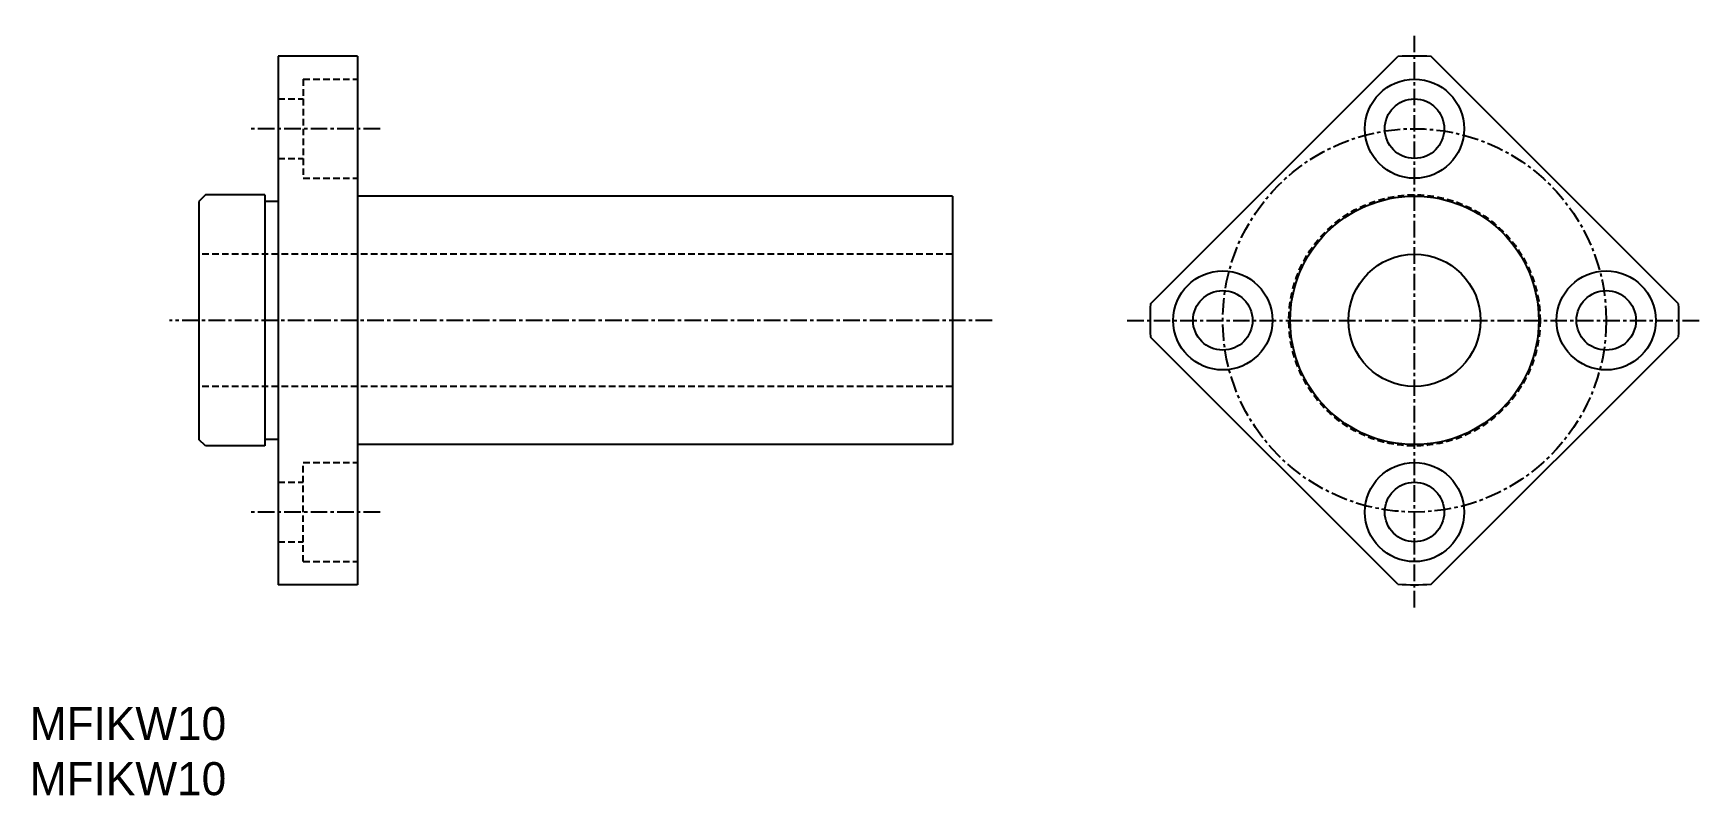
# Model space of a CAD drawing. Extents: x 10 to 136, y 10 to 68.
import ezdxf

# ---------------------------------------------------------------- set-up
doc = ezdxf.new("R2010")
doc.units = 0
doc.linetypes.add('CENTER', pattern=[2, 1.25, -0.25, 0.25, -0.25])
doc.linetypes.add('DASHED', pattern=[0.75, 0.5, -0.25])
doc.layers.get('0').update_dxf_attribs({"linetype": 'CONTINUOUS'})
doc.layers.add('CENTER', color=1, linetype='CENTER')

msp = doc.modelspace()

# ---------------------------------------------------------------- linework, layer by layer
at = {"color": 7, "linetype": 'CONTINUOUS'}
for p, q in [((28.79, 65.92), (28.79, 25.92)), ((34.79, 65.92), (28.79, 65.92)), ((34.79, 65.92), (34.79, 25.92)), ((94.76, 47.17), (113.46, 65.88)), ((134.68, 47.17), (115.97, 65.88)), ((23.29, 55.42), (22.79, 54.92)), ((22.79, 54.92), (22.79, 36.92)), ((27.79, 55.42), (23.29, 55.42)), ((27.79, 55.42), (27.79, 36.42)), ((28.79, 54.92), (27.79, 54.92)), ((79.79, 55.32), (34.79, 55.32)), ((79.79, 55.32), (79.79, 36.52)), ((113.46, 25.96), (94.76, 44.66)), ((115.97, 25.96), (134.68, 44.66)), ((23.29, 36.42), (22.79, 36.92)), ((28.79, 36.92), (27.79, 36.92)), ((27.79, 36.42), (23.29, 36.42)), ((79.79, 36.52), (34.79, 36.52)), ((34.79, 25.92), (28.79, 25.92))]:
    msp.add_line(p, q, dxfattribs=at)
at = {"color": 3, "linetype": 'DASHED'}
for p, q in [((30.69, 64.17), (30.69, 56.67)), ((30.69, 64.17), (34.79, 64.17)), ((28.79, 62.67), (30.69, 62.67)), ((28.79, 58.17), (30.69, 58.17)), ((30.69, 56.67), (34.79, 56.67)), ((79.79, 50.92), (22.79, 50.92)), ((79.79, 40.92), (22.79, 40.92)), ((30.69, 35.17), (34.79, 35.17)), ((30.69, 27.67), (30.69, 35.17)), ((28.79, 33.67), (30.69, 33.67)), ((28.79, 29.17), (30.69, 29.17)), ((30.69, 27.67), (34.79, 27.67))]:
    msp.add_line(p, q, dxfattribs=at)
at = {"color": 7, "linetype": 'CONTINUOUS'}
for centre, radius in [((114.72, 60.42), 3.75), ((114.72, 60.42), 2.25), ((114.72, 45.92), 9.4), ((114.72, 45.92), 5), ((100.22, 45.92), 3.75), ((129.22, 45.92), 3.75), ((100.22, 45.92), 2.25), ((129.22, 45.92), 2.25), ((114.72, 31.42), 3.75), ((114.72, 31.42), 2.25)]:
    msp.add_circle(centre, radius, dxfattribs=at)
at = {"color": 3, "linetype": 'DASHED'}
msp.add_circle((114.72, 45.92), 9.5, dxfattribs=at)
at = {"color": 7, "linetype": 'CONTINUOUS'}
for start, end in [(86.4096, 93.5904), (176.4096, 183.5904), (356.4096, 3.5904), (266.4096, 273.5904)]:
    msp.add_arc((114.72, 45.92), 20, start, end, dxfattribs=at)
at = {"layer": 'CENTER', "color": 1, "linetype": 'CENTER'}
for p, q in [((114.72, 24.2), (114.72, 67.64)), ((36.5, 60.42), (26.58, 60.42)), ((82.77, 45.92), (20.57, 45.92)), ((93, 45.92), (136.43, 45.92)), ((36.5, 31.42), (26.58, 31.42))]:
    msp.add_line(p, q, dxfattribs=at)
msp.add_circle((114.72, 45.92), 14.5, dxfattribs=at)

# ---------------------------------------------------------------- texts
at = {"color": 7, "linetype": 'CONTINUOUS'}
for p in [(10, 14.17), (10, 10)]:
    msp.add_text('MFIKW10', height=2.5, dxfattribs=at).set_placement(p)

doc.saveas('drawing.dxf')
